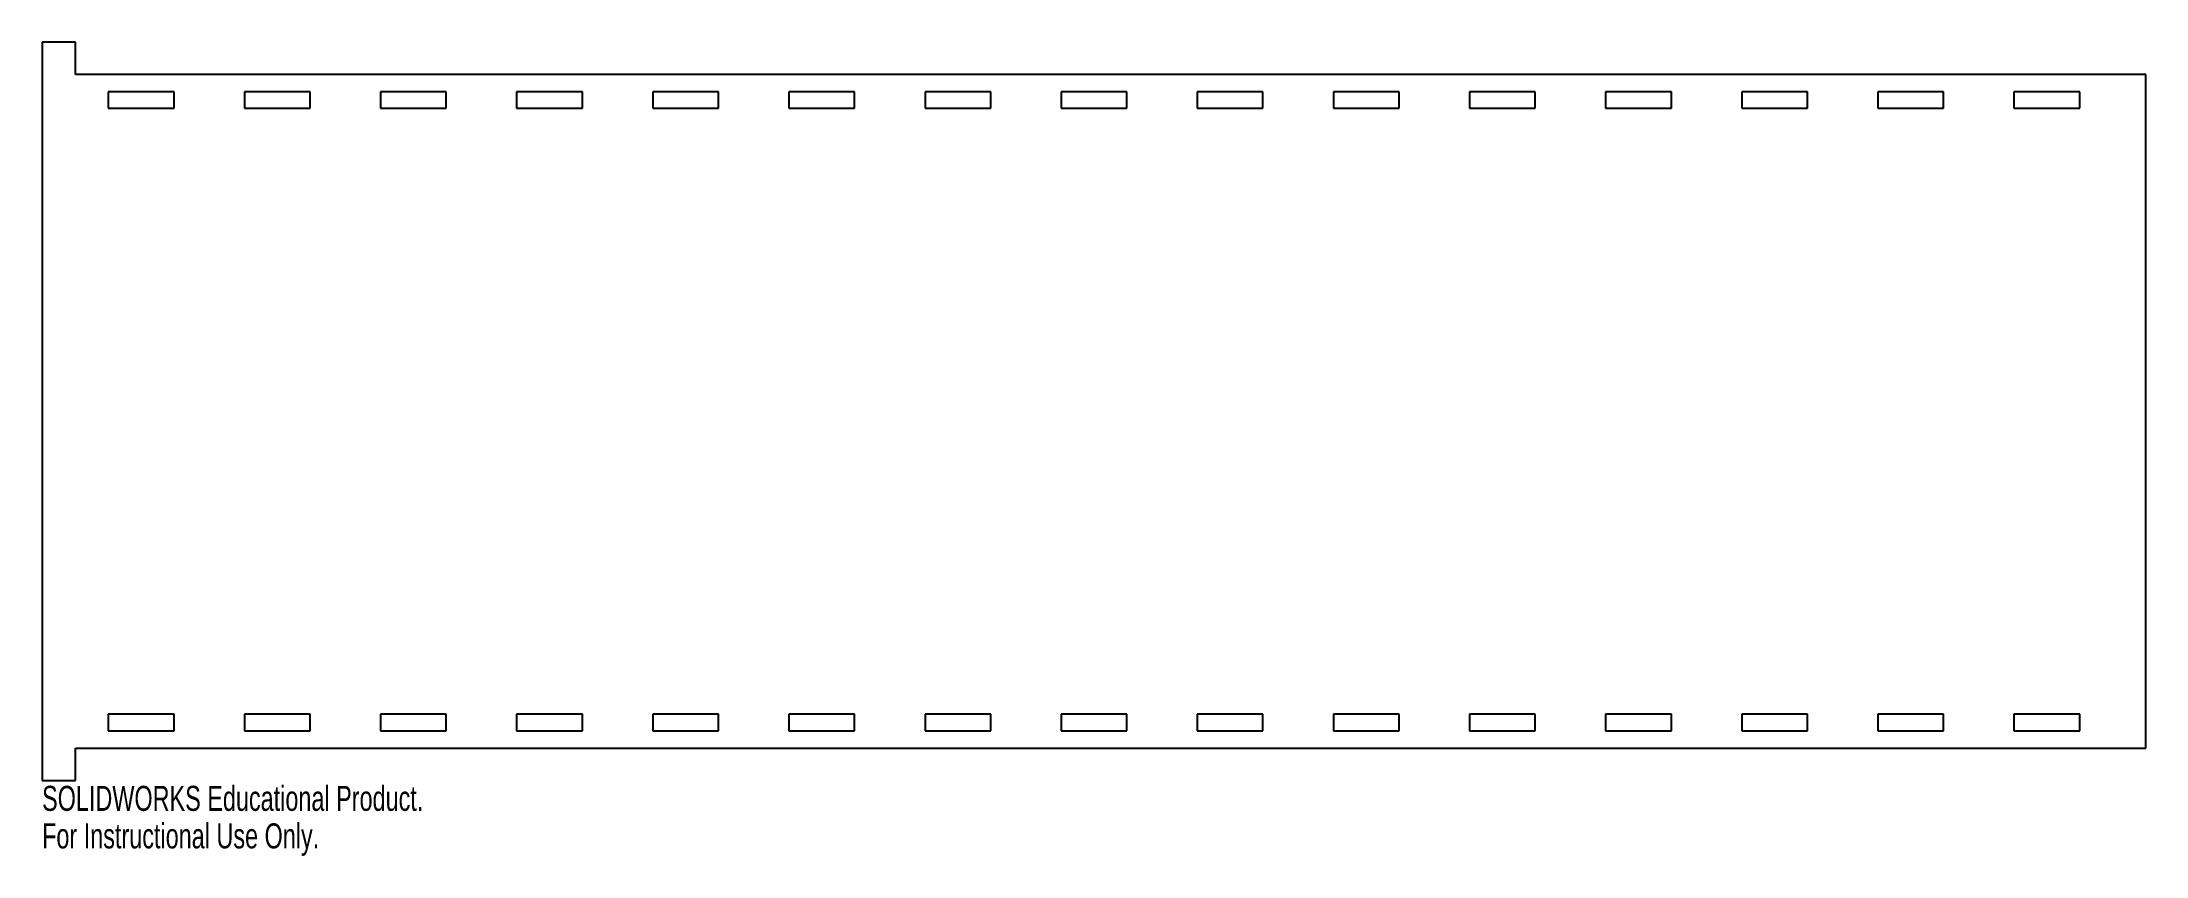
# Model space of a CAD drawing. Header units: millimetres. Extents: x 0 to 40.7, y -2.4 to 13.3.
import ezdxf

# ---------------------------------------------------------------- set-up
doc = ezdxf.new("R2010")
doc.units = ezdxf.units.MM
doc.styles.add('SLDTEXTSTYLE0', font='TXT', dxfattribs={"width": 0.7})

msp = doc.modelspace()

# ---------------------------------------------------------------- linework, layer by layer
at = {"color": 7, "linetype": 'Continuous', "lineweight": 25}
for p, q in [((0.635, 13.305), (-0.01, 13.305)), ((-0.01, 13.305), (-0.01, -0.963)), ((0.635, 12.68), (0.635, 13.305)), ((40.65, 12.68), (0.635, 12.68)), ((40.65, -0.338), (40.65, 12.68)), ((2.54, 12.342), (1.27, 12.342)), ((1.27, 12.342), (1.27, 12.025)), ((2.54, 12.025), (2.54, 12.342)), ((5.171, 12.342), (3.901, 12.342)), ((3.901, 12.342), (3.901, 12.025)), ((5.171, 12.025), (5.171, 12.342)), ((7.801, 12.342), (6.532, 12.342)), ((6.532, 12.342), (6.532, 12.025)), ((7.801, 12.025), (7.801, 12.342)), ((10.432, 12.342), (9.162, 12.342)), ((9.162, 12.342), (9.162, 12.025)), ((10.432, 12.025), (10.432, 12.342)), ((13.063, 12.342), (11.793, 12.342)), ((11.793, 12.342), (11.793, 12.025)), ((13.063, 12.025), (13.063, 12.342)), ((15.693, 12.342), (14.424, 12.342)), ((14.424, 12.342), (14.424, 12.025)), ((15.693, 12.025), (15.693, 12.342)), ((18.324, 12.342), (17.054, 12.342)), ((17.054, 12.342), (17.054, 12.025)), ((18.324, 12.025), (18.324, 12.342)), ((20.955, 12.342), (19.685, 12.342)), ((19.685, 12.342), (19.685, 12.025)), ((20.955, 12.025), (20.955, 12.342)), ((23.586, 12.342), (22.316, 12.342)), ((22.316, 12.342), (22.316, 12.025)), ((23.586, 12.025), (23.586, 12.342)), ((26.216, 12.342), (24.947, 12.342)), ((24.947, 12.342), (24.947, 12.025)), ((26.216, 12.025), (26.216, 12.342)), ((28.847, 12.342), (27.577, 12.342)), ((27.577, 12.342), (27.577, 12.025)), ((28.847, 12.025), (28.847, 12.342)), ((31.478, 12.342), (30.208, 12.342)), ((30.208, 12.342), (30.208, 12.025)), ((31.478, 12.025), (31.478, 12.342)), ((34.108, 12.342), (32.839, 12.342)), ((32.839, 12.342), (32.839, 12.025)), ((34.108, 12.025), (34.108, 12.342)), ((36.739, 12.342), (35.469, 12.342)), ((35.469, 12.342), (35.469, 12.025)), ((36.739, 12.025), (36.739, 12.342)), ((39.37, 12.342), (38.1, 12.342)), ((38.1, 12.342), (38.1, 12.025)), ((39.37, 12.025), (39.37, 12.342)), ((1.27, 12.025), (2.54, 12.025)), ((3.901, 12.025), (5.171, 12.025)), ((6.532, 12.025), (7.801, 12.025)), ((9.162, 12.025), (10.432, 12.025)), ((11.793, 12.025), (13.063, 12.025)), ((14.424, 12.025), (15.693, 12.025)), ((17.054, 12.025), (18.324, 12.025)), ((19.685, 12.025), (20.955, 12.025)), ((22.316, 12.025), (23.586, 12.025)), ((24.947, 12.025), (26.216, 12.025)), ((27.577, 12.025), (28.847, 12.025)), ((30.208, 12.025), (31.478, 12.025)), ((32.839, 12.025), (34.108, 12.025)), ((35.469, 12.025), (36.739, 12.025)), ((38.1, 12.025), (39.37, 12.025)), ((1.27, 0.317), (1.27, 0)), ((2.54, 0.317), (1.27, 0.317)), ((2.54, 0), (2.54, 0.317)), ((3.901, 0.317), (3.901, 0)), ((5.171, 0.317), (3.901, 0.317)), ((5.171, 0), (5.171, 0.317)), ((6.532, 0.317), (6.532, 0)), ((7.801, 0.317), (6.532, 0.317)), ((7.801, 0), (7.801, 0.317)), ((9.162, 0.317), (9.162, 0)), ((10.432, 0.317), (9.162, 0.317)), ((10.432, 0), (10.432, 0.317)), ((11.793, 0.317), (11.793, 0)), ((13.063, 0.317), (11.793, 0.317)), ((13.063, 0), (13.063, 0.317)), ((14.424, 0.317), (14.424, 0)), ((15.693, 0.317), (14.424, 0.317)), ((15.693, 0), (15.693, 0.317)), ((17.054, 0.317), (17.054, 0)), ((18.324, 0.317), (17.054, 0.317)), ((18.324, 0), (18.324, 0.317)), ((19.685, 0.317), (19.685, 0)), ((20.955, 0.317), (19.685, 0.317)), ((20.955, 0), (20.955, 0.317)), ((22.316, 0.317), (22.316, 0)), ((23.586, 0.317), (22.316, 0.317)), ((23.586, 0), (23.586, 0.317)), ((24.947, 0.317), (24.947, 0)), ((26.216, 0.317), (24.947, 0.317)), ((26.216, 0), (26.216, 0.317)), ((27.577, 0.317), (27.577, 0)), ((28.847, 0.317), (27.577, 0.317)), ((28.847, 0), (28.847, 0.317)), ((30.208, 0.317), (30.208, 0)), ((31.478, 0.317), (30.208, 0.317)), ((31.478, 0), (31.478, 0.317)), ((32.839, 0.317), (32.839, 0)), ((34.108, 0.317), (32.839, 0.317)), ((34.108, 0), (34.108, 0.317)), ((35.469, 0.317), (35.469, 0)), ((36.739, 0.317), (35.469, 0.317)), ((36.739, 0), (36.739, 0.317)), ((38.1, 0.317), (38.1, 0)), ((39.37, 0.317), (38.1, 0.317)), ((39.37, 0), (39.37, 0.317)), ((0.635, -0.963), (0.635, -0.338)), ((0.635, -0.338), (40.65, -0.338)), ((1.27, 0), (2.54, 0)), ((3.901, 0), (5.171, 0)), ((6.532, 0), (7.801, 0)), ((9.162, 0), (10.432, 0)), ((11.793, 0), (13.063, 0)), ((14.424, 0), (15.693, 0)), ((17.054, 0), (18.324, 0)), ((19.685, 0), (20.955, 0)), ((22.316, 0), (23.586, 0)), ((24.947, 0), (26.216, 0)), ((27.577, 0), (28.847, 0)), ((30.208, 0), (31.478, 0)), ((32.839, 0), (34.108, 0)), ((35.469, 0), (36.739, 0)), ((38.1, 0), (39.37, 0)), ((-0.01, -0.963), (0.635, -0.963))]:
    msp.add_line(p, q, dxfattribs=at)

# ---------------------------------------------------------------- texts
at = {"color": 7, "linetype": 'Continuous', "char_height": 0.48336, "attachment_point": 1, "style": 'SLDTEXTSTYLE0'}
for s, insert in [('SOLIDWORKS Educational Product.', (-0.01, -1.065)), ('For Instructional Use Only.', (-0.01, -1.79))]:
    msp.add_mtext(s, dxfattribs=dict(at, insert=insert))

doc.saveas('drawing.dxf')
